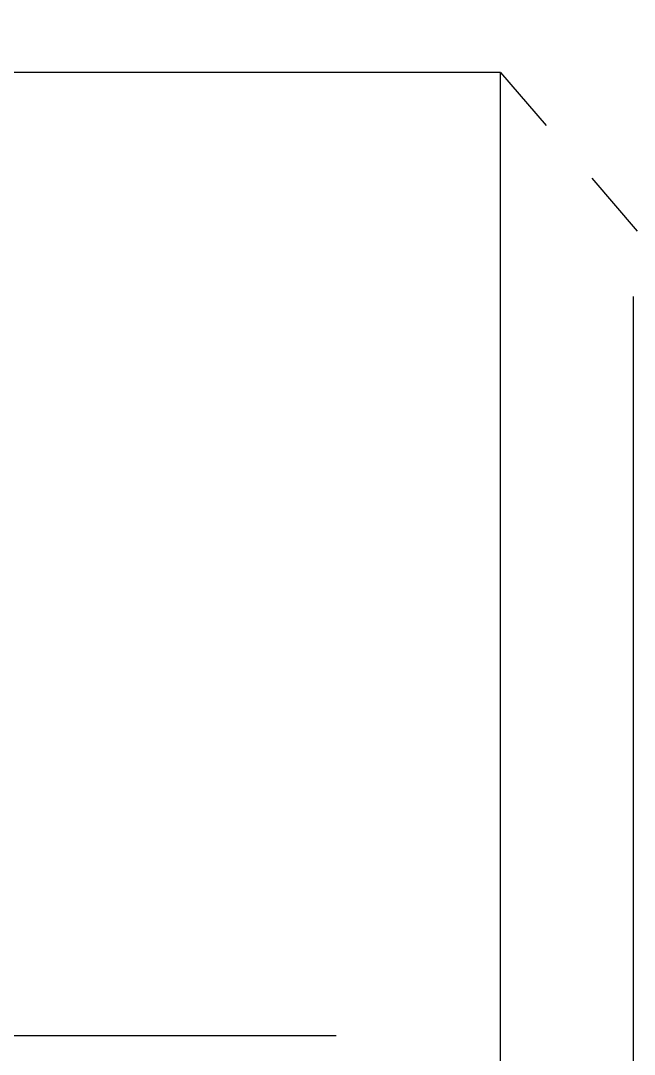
# Model space of a CAD drawing. Extents: x -1328 to 5679, y -4611 to 1603.
# Drawn here: x 3747.3 to 3826.4, y -2392 to -2258.7 of the extents above; entities that cross this region are included whole.
import ezdxf

# ---------------------------------------------------------------- set-up
doc = ezdxf.new("R2010")
doc.units = 0
doc.header["$MEASUREMENT"] = 0
doc.linetypes.add('AI-Linetype-42', pattern=[18.002632, 9.001316, -9.001316])
doc.layers.add('G-ANNO-TTLB', color=7, linetype='Continuous', lineweight=0)
doc.layers.add('TYVEK', color=7, linetype='Continuous', lineweight=0)

msp = doc.modelspace()

# ---------------------------------------------------------------- hatches: boundary and pattern name
at = {"layer": 'G-ANNO-TTLB', "true_color": 0xff00ff, "transparency": 33554687}
h = msp.add_hatch(color=6, dxfattribs=at)
edge = h.paths.add_edge_path()
edge.add_spline(control_points=[(5053.44, -3461.41), (5053.44, -3461.41), (2123.92, -3461.41), (2123.92, -3461.41), (2123.92, -3461.41), (2123.92, -1004.41), (2123.92, -1004.41), (2123.92, -1004.41), (5053.44, -1004.41), (5053.44, -1004.41), (5053.44, -1004.41), (5053.44, -3461.41), (5053.44, -3461.41)], knot_values=[0, 0, 0, 0, 1, 1, 1, 2, 2, 2, 3, 3, 3, 4, 4, 4, 4], degree=3, periodic=0)
edge = h.paths.add_edge_path()
edge.add_spline(control_points=[(2132.92, -1013.41), (2132.92, -1013.41), (2132.92, -3452.41), (2132.92, -3452.41), (2132.92, -3452.41), (5044.44, -3452.41), (5044.44, -3452.41), (5044.44, -3452.41), (5044.44, -1013.41), (5044.44, -1013.41), (5044.44, -1013.41), (2132.92, -1013.41), (2132.92, -1013.41)], knot_values=[0, 0, 0, 0, 1, 1, 1, 2, 2, 2, 3, 3, 3, 4, 4, 4, 4], degree=3, periodic=0)
edge.add_line((2132.92, -1013.41), (2132.92, -1013.41))

# ---------------------------------------------------------------- linework, layer by layer
at = {"layer": 'G-ANNO-TTLB'}
for points in [[(5053.44, -3461.41), (5053.44, -3461.41), (2123.92, -3461.41), (2123.92, -3461.41), (2123.92, -3461.41), (2123.92, -1004.41), (2123.92, -1004.41), (2123.92, -1004.41), (5053.44, -1004.41), (5053.44, -1004.41), (5053.44, -1004.41), (5053.44, -3461.41), (5053.44, -3461.41)], [(2132.92, -1013.41), (2132.92, -1013.41), (2132.92, -3452.41), (2132.92, -3452.41), (2132.92, -3452.41), (5044.44, -3452.41), (5044.44, -3452.41), (5044.44, -3452.41), (5044.44, -1013.41), (5044.44, -1013.41), (5044.44, -1013.41), (2132.92, -1013.41), (2132.92, -1013.41)]]:
    msp.add_open_spline(points, degree=3, knots=[0, 0, 0, 0, 1, 1, 1, 2, 2, 2, 3, 3, 3, 4, 4, 4, 4], dxfattribs=at)
at = {"layer": 'TYVEK', "color": 18, "linetype": 'AI-Linetype-42', "lineweight": 25, "true_color": 0x000000}
msp.add_line((3809.11, -2265.4), (3978.95, -2462.21), dxfattribs=at)
at = {"layer": 'TYVEK', "color": 18, "lineweight": 25, "true_color": 0x000000}
msp.add_line((3826.22, -2294.27), (3826.22, -2716.51), dxfattribs=at)
at = {"layer": 'TYVEK', "color": 1, "lineweight": 25, "true_color": 0xff0000}
msp.add_line((3787.93, -2389.6), (3668.6, -2389.6), dxfattribs=at)
at = {"layer": 'TYVEK', "color": 18, "lineweight": 25, "true_color": 0x000000}
msp.add_lwpolyline([(3650.95, -2406.16), (3809.11, -2406.16), (3809.11, -2265.4), (3552.84, -2265.4), (3552.48, -2406.16), (3650.95, -2406.16)], dxfattribs=at)

doc.saveas('drawing.dxf')
